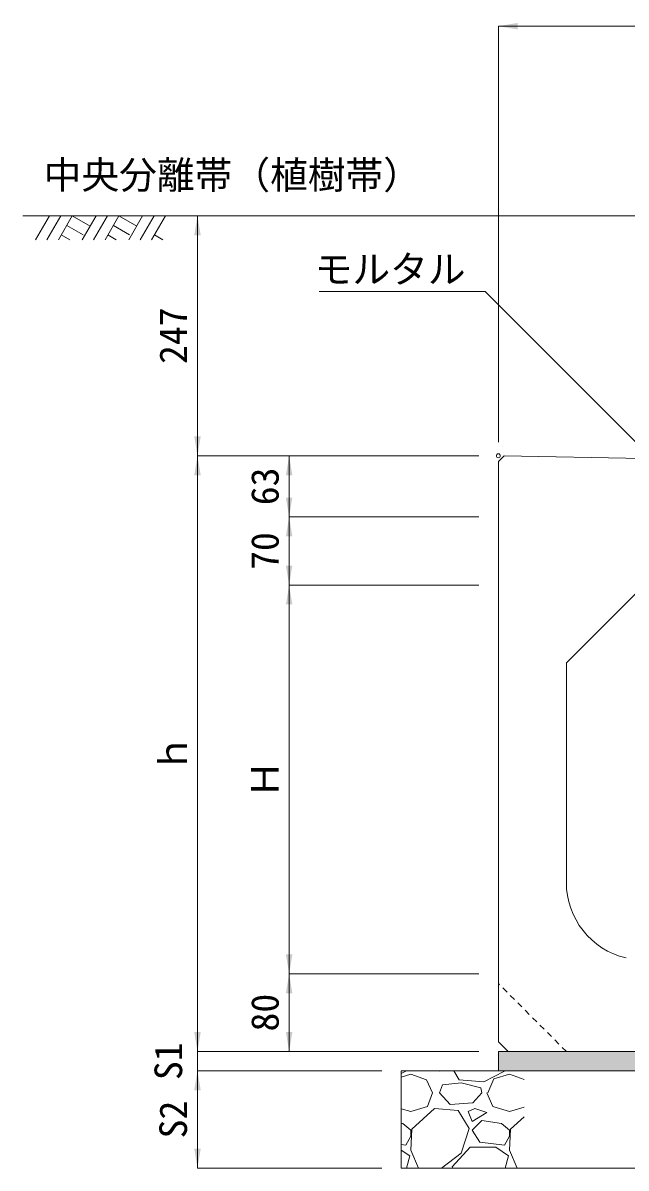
# Model space of a CAD drawing. Units: millimetres at full size. Extents: x 6872 to 78201, y -34623 to -7860.
# Drawn here: x 22083 to 22704, y -30353 to -29174 of the extents above; entities that cross this region are included whole.
import ezdxf
from ezdxf.enums import TextEntityAlignment as Align

# ---------------------------------------------------------------- set-up
doc = ezdxf.new("R2010")
doc.units = ezdxf.units.MM
doc.header["$LTSCALE"] = 16
doc.linetypes.add('USER1', pattern=[0.675, 0.375, -0.3])
for name, color, linetype, lineweight in [('0_2', 7, 'Continuous', 20), ('_0-0_', 7, 'Continuous', 20), ('寸法線', 7, 'Continuous', 9), ('補助線', 8, 'Continuous', 13), ('ﾊｯﾁﾝｸﾞ', 7, 'Continuous', 5)]:
    doc.layers.add(name, color=color, linetype=linetype, lineweight=lineweight)
doc.styles.add('ＭＳ ゴシック', font='')
doc.styles.get('ＭＳ ゴシック').set_extended_font_data('MS Gothic')

# ---------------------------------------------------------------- blocks, each defined once
blk = doc.blocks.new('filled_arrow')
at = {"color": 0, "linetype": 'Continuous', "lineweight": -2}
blk.add_solid([(7.5, 1.25), (0, 0), (7.5, -1.25)], dxfattribs=at)

msp = doc.modelspace()

# ---------------------------------------------------------------- hatches: boundary and pattern name
at = {"layer": 'ﾊｯﾁﾝｸﾞ'}
msp.add_hatch(color=8, dxfattribs=at).paths.add_polyline_path([(23112.46, -30252.54), (23112.46, -30232.54), (22582.47, -30232.54), (22572.46, -30232.54), (22572.46, -30252.54)])

# ---------------------------------------------------------------- linework, layer by layer
at = {"layer": '0_2', "linetype": 'USER1', "lineweight": 9}
msp.add_line((22642.47, -30232.54), (22572.47, -30162.54), dxfattribs=at)
at = {"layer": '_0-0_'}
for p, q in [((22739.97, -29372.54), (22082.94, -29372.54)), ((22110.22, -29372.54), (22095.89, -29397.36)), ((22122.03, -29372.54), (22107.7, -29397.36)), ((22133.84, -29372.54), (22119.52, -29397.36)), ((22133.84, -29372.54), (22152.12, -29383.1)), ((22158.22, -29372.54), (22143.89, -29397.36)), ((22170.03, -29372.54), (22155.7, -29397.36)), ((22181.84, -29372.54), (22167.52, -29397.36)), ((22181.84, -29372.54), (22200.12, -29383.1)), ((22206.22, -29372.54), (22191.89, -29397.36)), ((22218.03, -29372.54), (22203.7, -29397.36)), ((22229.84, -29372.54), (22215.51, -29397.36)), ((22128.13, -29382.44), (22144.83, -29392.08)), ((22176.13, -29382.44), (22192.84, -29392.08)), ((22122.42, -29392.33), (22131.12, -29397.36)), ((22170.42, -29392.33), (22179.12, -29397.36)), ((22218.42, -29392.33), (22227.12, -29397.36)), ((22578.46, -29619.66), (22572.47, -29625.54)), ((22572.47, -29625.54), (22572.47, -30222.54)), ((22578.46, -29619.66), (22721.47, -29622.42)), ((22642.47, -29832.54), (22722.46, -29752.54)), ((22642.47, -30058.5), (22642.47, -29832.54)), ((22582.47, -30232.54), (22572.47, -30222.54)), ((22572.47, -30232.54), (22572.47, -30252.54)), ((22572.47, -30232.54), (23112.46, -30232.54)), ((22472.47, -30252.54), (23212.47, -30252.54)), ((22472.47, -30252.54), (22472.47, -30352.54)), ((22472.47, -30352.54), (23212.47, -30352.54))]:
    msp.add_line(p, q, dxfattribs=at)
msp.add_arc((22722.46, -30058.5), 80, 180, 256.65766, dxfattribs=at)
at = {"layer": '寸法線'}
for p, q in [((22572.47, -29177.44), (22739.97, -29177.44)), ((22572.47, -29605.54), (22572.47, -29177.44)), ((22262.68, -29619.54), (22262.68, -29372.54)), ((22552.47, -29372.54), (22262.68, -29372.54)), ((22552.47, -29619.54), (22262.68, -29619.54)), ((22262.68, -30232.54), (22262.68, -29619.54)), ((22552.47, -29619.54), (22262.68, -29619.54)), ((22357.06, -29682.54), (22357.06, -29619.54)), ((22552.47, -29619.54), (22357.06, -29619.54)), ((22357.06, -29752.54), (22357.06, -29682.54)), ((22552.47, -29682.54), (22357.06, -29682.54)), ((22552.47, -29682.54), (22357.06, -29682.54)), ((22552.47, -29752.54), (22357.06, -29752.54)), ((22357.06, -30152.54), (22357.06, -29752.54)), ((22552.47, -29752.54), (22357.06, -29752.54)), ((22552.47, -30152.54), (22357.06, -30152.54)), ((22357.06, -30232.54), (22357.06, -30152.54)), ((22552.47, -30152.54), (22357.06, -30152.54)), ((22262.68, -30192.54), (22262.68, -30292.54)), ((22552.46, -30232.54), (22262.68, -30232.54)), ((22552.46, -30232.54), (22262.68, -30232.54)), ((22552.46, -30232.54), (22357.06, -30232.54)), ((22452.47, -30252.54), (22262.68, -30252.54)), ((22262.68, -30352.54), (22262.68, -30252.54)), ((22452.47, -30252.54), (22262.68, -30252.54)), ((22452.47, -30352.54), (22262.68, -30352.54))]:
    msp.add_line(p, q, dxfattribs=at)
msp.add_lwpolyline([(22730.72, -29622.42), (22558.73, -29450.44), (22388.12, -29450.44)], dxfattribs=at)
at = {"layer": '補助線'}
msp.add_circle((22572.47, -29619.54), 2, dxfattribs=at)
at = {"layer": 'ﾊｯﾁﾝｸﾞ'}
for p, q in [((22477.26, -30252.71), (22472.47, -30255.22)), ((22472.47, -30258.84), (22482.34, -30255.75)), ((22477.31, -30252.54), (22477.26, -30252.71)), ((22482.34, -30255.75), (22498.6, -30261.85)), ((22498.6, -30261.85), (22504.7, -30275.06)), ((22508.29, -30252.54), (22511.81, -30252.71)), ((22511.81, -30252.71), (22512.02, -30252.54)), ((22532.13, -30261.85), (22526.7, -30252.54)), ((22557.53, -30263.88), (22532.13, -30261.85)), ((22578.86, -30252.71), (22557.53, -30263.88)), ((22561.59, -30275.06), (22567.69, -30260.83)), ((22567.69, -30260.83), (22583.94, -30255.75)), ((22578.91, -30252.54), (22578.86, -30252.71)), ((22583.94, -30255.75), (22598.99, -30261.39)), ((22511.81, -30275.06), (22514.86, -30266.93)), ((22534.16, -30264.9), (22514.86, -30266.93)), ((22554.48, -30269.98), (22534.16, -30264.9)), ((22555.5, -30275.06), (22554.48, -30269.98)), ((22499.62, -30289.28), (22504.7, -30275.06)), ((22522.98, -30287.25), (22511.81, -30275.06)), ((22546.35, -30285.22), (22522.98, -30287.25)), ((22555.5, -30275.06), (22546.35, -30285.22)), ((22560.58, -30275.06), (22566.67, -30289.28)), ((22472.47, -30291.46), (22482.34, -30294.36)), ((22482.34, -30294.36), (22499.62, -30289.28)), ((22506.73, -30291.31), (22483.36, -30312.65)), ((22531.11, -30293.35), (22506.73, -30291.31)), ((22542.29, -30311.63), (22531.11, -30293.35)), ((22548.38, -30291.31), (22541.27, -30294.36)), ((22541.27, -30294.36), (22545.34, -30304.52)), ((22545.34, -30304.52), (22560.58, -30295.38)), ((22560.58, -30295.38), (22548.38, -30291.31)), ((22566.67, -30289.28), (22583.94, -30294.36)), ((22583.94, -30294.36), (22598.99, -30289.94)), ((22474.22, -30306.55), (22472.47, -30306.29)), ((22482.34, -30313.67), (22474.22, -30306.55)), ((22555.5, -30303.51), (22545.34, -30313.67)), ((22575.82, -30306.55), (22555.5, -30303.51)), ((22583.94, -30313.67), (22575.82, -30306.55)), ((22598.99, -30299.84), (22584.96, -30312.65)), ((22477.26, -30328.91), (22482.34, -30319.76)), ((22483.36, -30312.65), (22482.34, -30333.99)), ((22482.34, -30319.76), (22482.34, -30313.67)), ((22534.16, -30337.03), (22542.29, -30311.63)), ((22545.34, -30313.67), (22553.46, -30325.86)), ((22578.86, -30328.91), (22583.94, -30319.76)), ((22584.96, -30312.65), (22583.94, -30333.99)), ((22583.94, -30319.76), (22583.94, -30313.67)), ((22472.47, -30328.33), (22477.26, -30328.91)), ((22525.02, -30351.26), (22543.3, -30330.94)), ((22543.3, -30330.94), (22569.72, -30330.94)), ((22553.46, -30325.86), (22578.86, -30328.91)), ((22569.72, -30330.94), (22582.93, -30340.08)), ((22472.47, -30333.95), (22481.33, -30340.08)), ((22481.33, -30340.08), (22477.77, -30352.54)), ((22482.34, -30333.99), (22490.16, -30352.54)), ((22514.09, -30352.54), (22534.16, -30337.03)), ((22582.93, -30340.08), (22579.37, -30352.54)), ((22583.94, -30333.99), (22591.76, -30352.54)), ((22525.76, -30352.54), (22525.02, -30351.26))]:
    msp.add_line(p, q, dxfattribs=at)

# ---------------------------------------------------------------- block references
at = {"layer": '寸法線', "xscale": 2.67, "yscale": 2.67}
msp.add_blockref('filled_arrow', (22572.47, -29177.44), dxfattribs=at)
for p, rotation in [((22262.68, -29372.54), 270), ((22262.68, -29619.54), 90), ((22262.68, -29619.54), 270), ((22357.06, -29619.54), 270), ((22357.06, -29682.54), 90), ((22357.06, -29682.54), 270), ((22357.06, -29752.54), 90), ((22357.06, -29752.54), 270), ((22357.06, -30152.54), 90), ((22357.06, -30152.54), 270), ((22262.68, -30232.54), 90), ((22262.68, -30232.54), 90), ((22357.06, -30232.54), 90), ((22262.68, -30252.54), 270), ((22262.68, -30252.54), 270), ((22262.68, -30352.54), 90)]:
    msp.add_blockref('filled_arrow', p, dxfattribs=dict(at, rotation=rotation))

# ---------------------------------------------------------------- texts
at = {"layer": '0_2', "style": 'ＭＳ ゴシック'}
msp.add_text('中央分離帯（植樹帯）', height=28.48, dxfattribs=at).set_placement((22104.35, -29353.4), align=Align.BOTTOM_LEFT)
at = {"layer": '寸法線', "style": 'ＭＳ ゴシック'}
msp.add_text('モルタル', height=28.48, dxfattribs=at).set_placement((22538.73, -29413.37), align=Align.TOP_RIGHT)
for s, p in [('247', (22237.68, -29496.04)), ('63', (22332.06, -29651.04)), ('70', (22332.06, -29717.54)), ('ｈ', (22237.68, -29926.04)), ('Ｈ', (22332.06, -29952.54)), ('80', (22332.06, -30192.54)), ('S1', (22232.68, -30242.54)), ('S2', (22237.68, -30302.54))]:
    msp.add_text(s, height=28.48, rotation=90, dxfattribs=at).set_placement(p, align=Align.MIDDLE_CENTER)

doc.saveas('drawing.dxf')
